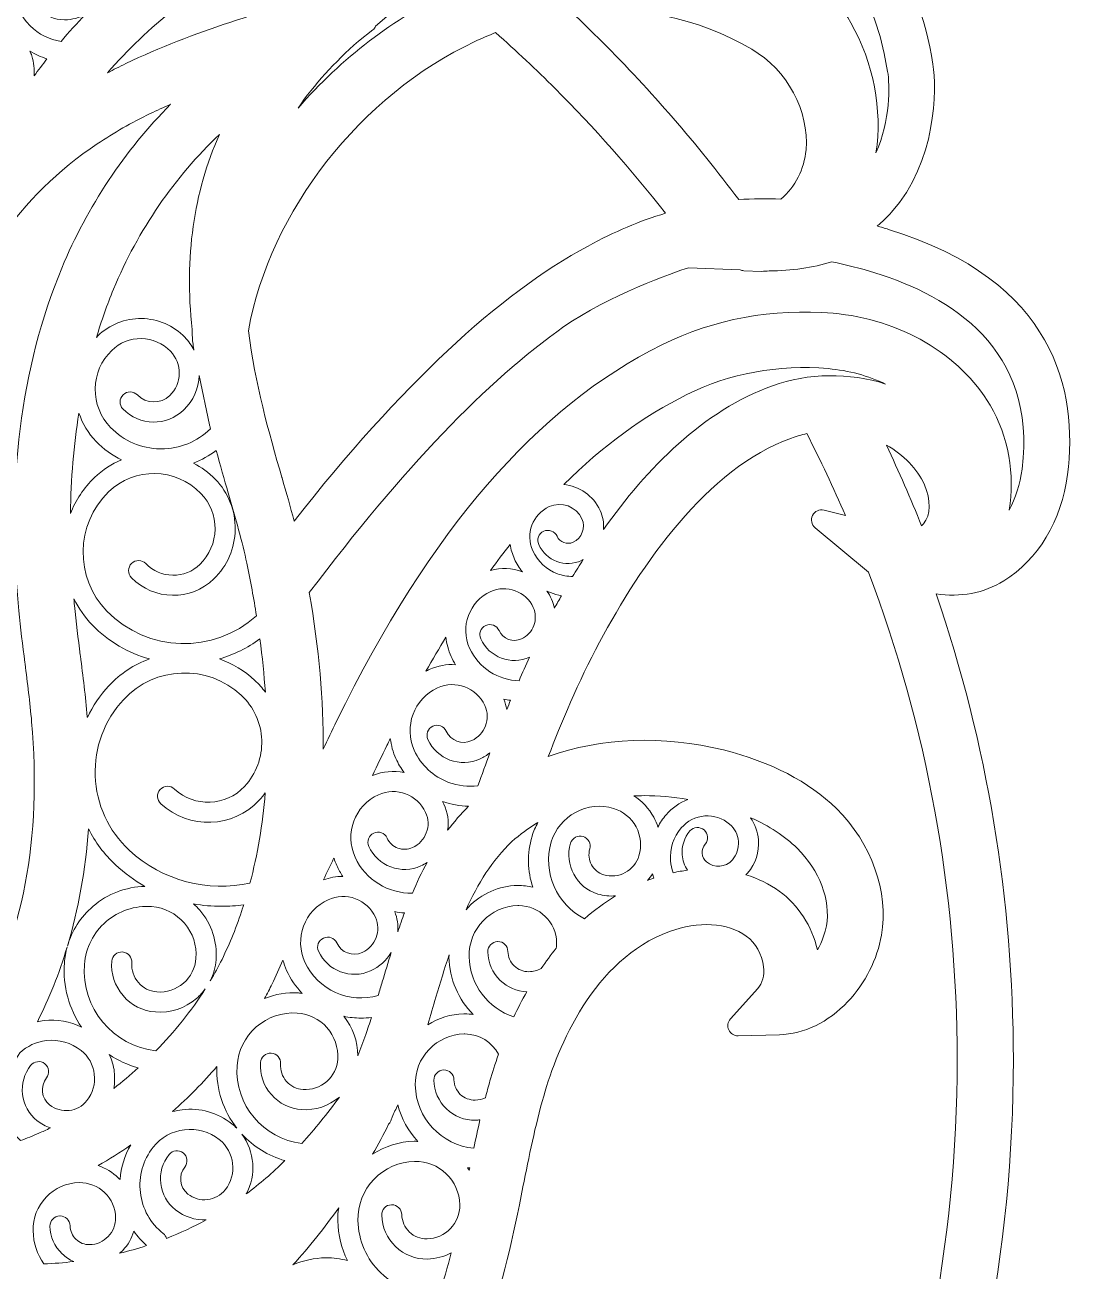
# Model space of a CAD drawing. Header units: millimetres. Extents: x 19 to 1318, y -340 to -7.
# Drawn here: x 550.4 to 655.2, y -211.7 to -87.8 of the extents above; entities that cross this region are included whole.
import ezdxf

# ---------------------------------------------------------------- set-up
doc = ezdxf.new("R2010")
doc.units = ezdxf.units.MM
doc.header["$MEASUREMENT"] = 0
doc.layers.add('Layer 3', color=7, linetype='Continuous')

msp = doc.modelspace()

# ---------------------------------------------------------------- linework, layer by layer
at = {"layer": 'Layer 3', "lineweight": 0}
for points, knots in [([(636.31, -108.14), (635.92, -108.02), (635.55, -107.91), (635.17, -107.8), (635.68, -107.38), (636.16, -106.92), (636.6, -106.43), (641.1, -101.44), (641.1, -94.13), (640.72, -91.73), (639.22, -82.34), (634.47, -74.91), (626.58, -69.65), (619.1, -64.65), (610.28, -62.69), (604.2, -61.92), (598.25, -61.16), (590.38, -60.42), (581.98, -61.28), (582.55, -59.55), (583.48, -57.86), (584.4, -56.21), (584.98, -55.16), (585.58, -54.07), (586.11, -52.93), (587.65, -49.61), (588.66, -46.16), (589.12, -42.67), (590.14, -34.78), (587.96, -27.54), (583.15, -22.79), (578.72, -18.42), (572.08, -16.11), (565.83, -16.79), (563.23, -17.07), (556.75, -18.79), (552.72, -28.72), (552.72, -28.72), (552.21, -29.96), (552.21, -29.96), (552.21, -29.96), (552.14, -30.21), (552.14, -30.21), (548.43, -26.86), (544.25, -24.52), (540.03, -23.42), (534.81, -22.07), (520.97, -18.48), (512.19, -30.23), (509.85, -33.37), (508.95, -38.5), (510.15, -41.9), (510.86, -43.92), (512.21, -45.3), (514.06, -45.88), (514.06, -45.88), (514.72, -46.06), (514.72, -46.06), (514.72, -46.06), (517.06, -46.69), (517.06, -46.69), (517.06, -46.69), (516.52, -43.91), (516.52, -43.91), (516.21, -42.32), (516.74, -40.64), (518.01, -39.19), (519.59, -37.39), (521.94, -36.32), (524.18, -36.42), (528.28, -36.6), (532.27, -39.71), (534.35, -44.34), (535.27, -46.4), (535.88, -48.79), (536.21, -51.63), (526.53, -49.58), (516.57, -48.55), (506.59, -48.55), (468.63, -48.55), (432.93, -63.33), (406.09, -90.18), (379.24, -117.02), (364.46, -152.71), (364.46, -190.68), (364.46, -228.64), (379.24, -264.33), (406.09, -291.18), (413.19, -298.28), (421.48, -305.07), (429.43, -310.29), (432.58, -314.84), (437.41, -318.61), (443.05, -320.92), (447.38, -322.68), (452, -323.67), (456.77, -323.85), (472.67, -329.79), (489.43, -332.81), (506.59, -332.81), (523.09, -332.81), (539.25, -330.01), (554.64, -324.5), (558.35, -323.95), (562.33, -322.86), (565.85, -321.43), (569.27, -320.03), (572.33, -317.99), (574.92, -315.36), (586.69, -308.89), (597.52, -300.75), (607.09, -291.18), (633.93, -264.33), (648.72, -228.64), (648.72, -190.68), (648.72, -174.79), (646.13, -159.21), (641.03, -144.38), (643.44, -144.74), (645.81, -144.29), (647.76, -143.09), (651.17, -141), (653.54, -137.05), (654.11, -132.52), (655.16, -124.22), (652.92, -113.25), (636.31, -108.14)], [0, 0, 0, 0, 1, 1, 1, 2, 2, 2, 3, 3, 3, 4, 4, 4, 5, 5, 5, 6, 6, 6, 7, 7, 7, 8, 8, 8, 9, 9, 9, 10, 10, 10, 11, 11, 11, 12, 12, 12, 13, 13, 13, 14, 14, 14, 15, 15, 15, 16, 16, 16, 17, 17, 17, 18, 18, 18, 19, 19, 19, 20, 20, 20, 21, 21, 21, 22, 22, 22, 23, 23, 23, 24, 24, 24, 25, 25, 25, 26, 26, 26, 27, 27, 27, 28, 28, 28, 29, 29, 29, 30, 30, 30, 31, 31, 31, 32, 32, 32, 33, 33, 33, 34, 34, 34, 35, 35, 35, 36, 36, 36, 37, 37, 37, 38, 38, 38, 39, 39, 39, 40, 40, 40, 41, 41, 41, 42, 42, 42, 42]), ([(636.22, -92.44), (636.44, -93.81), (636.5, -97.31), (635.06, -100.53), (635.7, -96.26), (634.85, -91.65), (632.55, -87.6), (629.43, -82.12), (623.79, -77.57), (616.25, -74.45), (608.79, -71.37), (600.67, -70.04), (592.65, -70.45), (593.04, -70.1), (593.35, -69.67), (593.54, -69.17), (593.93, -68.18), (593.92, -67.11), (593.5, -66.13), (593.4, -65.9), (593.28, -65.69), (593.14, -65.49), (596.81, -65.63), (600.32, -65.99), (603.63, -66.41), (614.47, -67.78), (633.12, -72.99), (636.22, -92.44)], [0, 0, 0, 0, 1, 1, 1, 2, 2, 2, 3, 3, 3, 4, 4, 4, 5, 5, 5, 6, 6, 6, 7, 7, 7, 8, 8, 8, 9, 9, 9, 9]), ([(590.11, -82.74), (589.88, -82.33), (589.41, -82.13), (588.95, -82.25), (588.95, -82.25), (581.3, -84.42), (581.3, -84.42), (574.36, -86.38), (567.19, -88.41), (560.46, -91.66), (559.84, -91.96), (559.23, -92.26), (558.63, -92.58), (562.65, -87.94), (567.52, -84.09), (572.95, -81.29), (585.58, -74.77), (600.97, -74.12), (614.11, -79.55), (616.64, -80.6), (618.92, -81.82), (620.9, -83.19), (612.03, -79.64), (602.23, -80.05), (592.82, -84.46), (587.11, -87.13), (581.89, -91.12), (577.58, -96.08), (579.19, -93.74), (581.19, -91.54), (583.59, -89.43), (583.59, -89.43), (585.02, -88.3), (585.02, -88.3), (585.14, -88.2), (585.24, -88.08), (585.3, -87.94), (585.3, -87.94), (589.88, -83.97), (589.88, -83.97), (590.23, -83.66), (590.33, -83.15), (590.11, -82.74)], [0, 0, 0, 0, 1, 1, 1, 2, 2, 2, 3, 3, 3, 4, 4, 4, 5, 5, 5, 6, 6, 6, 7, 7, 7, 8, 8, 8, 9, 9, 9, 10, 10, 10, 11, 11, 11, 12, 12, 12, 13, 13, 13, 14, 14, 14, 14]), ([(553.53, -79.81), (553.53, -79.81), (553.53, -79.81), (553.53, -79.81), (554.38, -79.81), (555.17, -80.13), (555.77, -80.73), (556.37, -81.33), (556.7, -82.13), (556.7, -82.97), (556.7, -84.26), (555.65, -85.3), (554.36, -85.3), (554.36, -85.3), (554.36, -85.3), (554.36, -85.3), (553.44, -85.3), (552.7, -84.56), (552.7, -83.64), (552.7, -83.08), (552.25, -82.64), (551.7, -82.64), (551.7, -82.64), (551.7, -82.64), (551.7, -82.64), (551.15, -82.64), (550.7, -83.08), (550.7, -83.64), (550.7, -85.66), (552.34, -87.3), (554.36, -87.3), (554.36, -87.3), (554.36, -87.3), (554.36, -87.3), (555.11, -87.3), (555.82, -87.11), (556.43, -86.78), (555.59, -87.64), (554.79, -88.54), (554.01, -89.46), (552.85, -89.28), (551.78, -88.75), (550.93, -87.91), (549.89, -86.87), (549.32, -85.48), (549.32, -84.01), (549.32, -81.69), (551.21, -79.81), (553.53, -79.81)], [0, 0, 0, 0, 1, 1, 1, 2, 2, 2, 3, 3, 3, 4, 4, 4, 5, 5, 5, 6, 6, 6, 7, 7, 7, 8, 8, 8, 9, 9, 9, 10, 10, 10, 11, 11, 11, 12, 12, 12, 13, 13, 13, 14, 14, 14, 15, 15, 15, 16, 16, 16, 16]), ([(607.8, -89.47), (607.8, -89.47), (607.8, -89.47), (607.8, -89.47), (606.84, -88.51), (605.85, -87.55), (604.84, -86.59), (611.09, -85.79), (617.23, -87.03), (622.71, -90.23), (626.23, -92.28), (628.44, -96.39), (628.1, -100.22), (627.92, -102.18), (627.06, -103.87), (625.59, -105.13), (624.19, -105.06), (622.79, -105.08), (621.41, -105.18), (617.28, -99.65), (612.7, -94.37), (607.8, -89.47)], [0, 0, 0, 0, 1, 1, 1, 2, 2, 2, 3, 3, 3, 4, 4, 4, 5, 5, 5, 6, 6, 6, 7, 7, 7, 7]), ([(575.99, -132.83), (575.99, -132.82), (575.98, -132.81), (575.98, -132.8), (575.98, -132.8), (575.98, -132.79), (575.97, -132.78), (574.7, -128.37), (573.27, -123.38), (572.65, -118.22), (574.77, -106.32), (583.81, -94.78), (595.18, -89.46), (595.85, -89.15), (596.54, -88.85), (597.23, -88.58), (599.29, -90.4), (601.27, -92.27), (603.14, -94.13), (607.02, -98.02), (610.72, -102.19), (614.13, -106.53), (611.58, -107.29), (609.05, -108.37), (606.42, -109.79), (597.44, -114.65), (587.86, -123.61), (577.19, -137.13), (576.83, -135.76), (576.42, -134.32), (575.99, -132.83)], [0, 0, 0, 0, 1, 1, 1, 2, 2, 2, 3, 3, 3, 4, 4, 4, 5, 5, 5, 6, 6, 6, 7, 7, 7, 8, 8, 8, 9, 9, 9, 10, 10, 10, 10]), ([(551.1, -90.89), (551.05, -90.73), (550.98, -90.57), (550.92, -90.41), (551.45, -90.74), (552.01, -91), (552.61, -91.19), (552.18, -91.75), (551.75, -92.31), (551.34, -92.89), (551.39, -92.22), (551.31, -91.55), (551.1, -90.89)], [0, 0, 0, 0, 1, 1, 1, 2, 2, 2, 3, 3, 3, 4, 4, 4, 4]), ([(500.59, -175.34), (500.92, -173.87), (501.6, -172.5), (502.51, -171.37), (502.54, -171.37), (502.56, -171.37), (502.59, -171.36), (503.14, -171.33), (503.55, -170.85), (503.51, -170.3), (503.51, -170.3), (503.51, -170.29), (503.51, -170.29), (504.44, -169.45), (505.51, -168.82), (506.64, -168.52), (507.99, -168.15), (509.34, -168.36), (510.57, -169.08), (507.91, -168.58), (504.91, -169.67), (503.4, -171.93), (499.21, -178.21), (502.26, -186.9), (507.73, -191.08), (510.46, -193.16), (520.87, -197.52), (530.46, -195.94), (536.35, -194.97), (540.94, -192.06), (544.11, -187.3), (549.52, -179.18), (550.63, -169.36), (547.61, -156.4), (547.05, -154), (546.4, -151.52), (545.83, -149.34), (543.41, -140.09), (540.91, -130.52), (542.81, -121.21), (544.58, -112.49), (549.84, -104.83), (557.62, -99.63), (559.25, -98.54), (561.02, -97.53), (562.89, -96.63), (563.54, -96.31), (564.21, -96), (564.91, -95.7), (560.37, -100.27), (556.62, -105.9), (554.09, -111.98), (549.99, -121.87), (548.55, -133.33), (549.81, -146.05), (549.98, -147.75), (550.2, -149.5), (550.41, -151.19), (550.41, -151.19), (550.43, -151.32), (550.43, -151.32), (550.67, -153.21), (550.92, -155.17), (551.09, -157.09), (552.1, -168.57), (550.21, -178.71), (545.6, -186.41), (540.39, -195.11), (531.35, -200.66), (522.46, -200.66), (522.34, -200.66), (522.23, -200.66), (522.11, -200.66), (520.51, -200.29), (518.92, -199.85), (517.38, -199.34), (512.15, -197.59), (507.33, -194.17), (504.16, -189.96), (501.76, -186.77), (499.19, -181.64), (500.59, -175.34)], [0, 0, 0, 0, 1, 1, 1, 2, 2, 2, 3, 3, 3, 4, 4, 4, 5, 5, 5, 6, 6, 6, 7, 7, 7, 8, 8, 8, 9, 9, 9, 10, 10, 10, 11, 11, 11, 12, 12, 12, 13, 13, 13, 14, 14, 14, 15, 15, 15, 16, 16, 16, 17, 17, 17, 18, 18, 18, 19, 19, 19, 20, 20, 20, 21, 21, 21, 22, 22, 22, 23, 23, 23, 24, 24, 24, 25, 25, 25, 26, 26, 26, 27, 27, 27, 27]), ([(567.04, -118.09), (567.04, -118.13), (567.04, -118.16), (567.04, -118.2), (567.04, -118.2), (567.05, -118.37), (567.05, -118.37), (567.06, -118.8), (567.1, -119.24), (567.16, -119.75), (567.16, -119.79), (567.17, -119.82), (567.17, -119.85), (567.17, -119.85), (567.23, -120.15), (567.23, -120.15), (567, -119.68), (566.7, -119.25), (566.33, -118.86), (565.18, -117.69), (563.65, -117.03), (562.02, -117), (560.38, -116.98), (558.83, -117.6), (557.65, -118.74), (557.61, -118.78), (557.57, -118.83), (557.53, -118.87), (558.03, -117.23), (558.59, -115.64), (559.23, -114.09), (561.67, -108.21), (565.33, -102.89), (569.76, -98.7), (567.18, -104.49), (566.29, -110.88), (567.04, -118.09)], [0, 0, 0, 0, 1, 1, 1, 2, 2, 2, 3, 3, 3, 4, 4, 4, 5, 5, 5, 6, 6, 6, 7, 7, 7, 8, 8, 8, 9, 9, 9, 10, 10, 10, 11, 11, 11, 12, 12, 12, 12]), ([(649.59, -131.96), (649.4, -133.46), (648.95, -134.86), (648.29, -136.06), (648.89, -132.52), (648.25, -128.7), (646.42, -125.61), (643.41, -120.54), (637.42, -117.04), (630.79, -116.48), (624.81, -115.97), (618.93, -117.05), (613.77, -119.61), (601.29, -125.8), (590.71, -138.04), (581.42, -157.03), (580.97, -157.95), (580.52, -158.89), (580.08, -159.81), (580.13, -154.97), (579.67, -149.83), (578.7, -144.24), (588.05, -131.88), (596.34, -123.22), (604.03, -117.8), (608.39, -114.72), (615.05, -112.4), (616.4, -111.95), (616.4, -111.95), (621.55, -112.16), (621.55, -112.16), (621.66, -112.21), (621.79, -112.24), (621.91, -112.25), (621.91, -112.25), (623.68, -112.31), (623.68, -112.31), (623.93, -112.31), (624.16, -112.29), (624.42, -112.26), (626.69, -112.25), (628.78, -111.95), (630.66, -111.36), (632.07, -111.64), (633.52, -112.02), (634.96, -112.46), (642.46, -114.77), (651.09, -120.03), (649.59, -131.96)], [0, 0, 0, 0, 1, 1, 1, 2, 2, 2, 3, 3, 3, 4, 4, 4, 5, 5, 5, 6, 6, 6, 7, 7, 7, 8, 8, 8, 9, 9, 9, 10, 10, 10, 11, 11, 11, 12, 12, 12, 13, 13, 13, 14, 14, 14, 15, 15, 15, 16, 16, 16, 16]), ([(563.87, -129.96), (561.99, -129.93), (560.24, -129.17), (558.94, -127.83), (557.93, -126.79), (557.39, -125.42), (557.41, -123.98), (557.43, -122.53), (558.01, -121.18), (559.05, -120.17), (559.84, -119.4), (560.89, -118.98), (561.99, -119), (563.09, -119.02), (564.12, -119.46), (564.89, -120.26), (565.47, -120.85), (565.78, -121.64), (565.77, -122.47), (565.76, -123.3), (565.42, -124.07), (564.83, -124.65), (563.92, -125.53), (562.47, -125.5), (561.6, -124.6), (561.21, -124.21), (560.58, -124.2), (560.18, -124.58), (559.79, -124.97), (559.78, -125.6), (560.16, -125.99), (561.81, -127.69), (564.53, -127.73), (566.22, -126.08), (567.16, -125.17), (567.7, -123.96), (567.76, -122.66), (567.76, -122.66), (568.78, -127.57), (568.78, -127.57), (568.78, -127.58), (568.79, -127.59), (568.79, -127.61), (568.82, -127.72), (568.85, -127.84), (568.88, -127.96), (568.87, -127.96), (568.87, -127.97), (568.86, -127.97), (567.54, -129.26), (565.81, -129.96), (563.97, -129.96), (563.94, -129.96), (563.9, -129.96), (563.87, -129.96)], [0, 0, 0, 0, 1, 1, 1, 2, 2, 2, 3, 3, 3, 4, 4, 4, 5, 5, 5, 6, 6, 6, 7, 7, 7, 8, 8, 8, 9, 9, 9, 10, 10, 10, 11, 11, 11, 12, 12, 12, 13, 13, 13, 14, 14, 14, 15, 15, 15, 16, 16, 16, 17, 17, 17, 18, 18, 18, 18]), ([(607.95, -137.97), (608.01, -137.33), (607.9, -136.68), (607.63, -136.08), (606.94, -134.58), (605.53, -133.65), (604, -133.5), (607.88, -129.66), (611.95, -126.69), (616.25, -124.56), (620.5, -122.45), (625.36, -121.56), (630.31, -121.98), (632.35, -122.16), (634.29, -122.69), (636.02, -123.51), (632.42, -122.35), (628.33, -122.41), (624.77, -123.68), (617.93, -126.12), (612.29, -131.88), (607.95, -137.97)], [0, 0, 0, 0, 1, 1, 1, 2, 2, 2, 3, 3, 3, 4, 4, 4, 5, 5, 5, 6, 6, 6, 7, 7, 7, 7]), ([(555.79, -126.4), (556.14, -127.44), (556.71, -128.41), (557.5, -129.22), (558.24, -129.99), (559.1, -130.6), (560.03, -131.05), (559.05, -131.45), (558.14, -132.03), (557.34, -132.81), (556.26, -133.85), (555.47, -135.08), (554.94, -136.39), (554.99, -132.93), (555.27, -129.6), (555.79, -126.4)], [0, 0, 0, 0, 1, 1, 1, 2, 2, 2, 3, 3, 3, 4, 4, 4, 5, 5, 5, 5]), ([(643.13, -190.68), (643.13, -227.15), (628.92, -261.43), (603.14, -287.22), (596.9, -293.46), (590.05, -299.1), (582.76, -304.02), (584.11, -299.44), (583.86, -294.84), (582.07, -291.03), (579.88, -286.4), (575.5, -283.22), (570.9, -282.94), (570.9, -282.94), (567.3, -282.71), (567.3, -282.71), (566.93, -282.69), (566.56, -282.89), (566.37, -283.22), (566.18, -283.55), (566.2, -283.96), (566.41, -284.27), (566.41, -284.27), (568.43, -287.24), (568.43, -287.24), (570.77, -290.69), (571.31, -293.36), (570.02, -295.17), (567.29, -299), (557.38, -299.83), (554.01, -298.99), (550.71, -298.17), (547.94, -296.92), (545.76, -295.29), (541.37, -292), (538.41, -286.26), (537.62, -279.55), (537.57, -279.05), (537.52, -278.52), (537.48, -277.97), (539.41, -275.41), (541.2, -272.65), (542.81, -269.74), (543.64, -270.04), (544.47, -270.16), (545.34, -270.09), (546.67, -269.98), (547.73, -269.43), (548.59, -268.91), (554.1, -265.59), (557.3, -260.03), (559.87, -255.08), (560.91, -253.07), (561.98, -250.9), (562.81, -248.56), (567.9, -246.09), (572.04, -243.74), (575.81, -241.18), (585.51, -234.6), (592.53, -226.48), (596.11, -217.7), (598.02, -213.02), (599, -208.1), (599.95, -203.32), (600.55, -200.32), (601.17, -197.22), (602.01, -194.29), (603.43, -189.39), (606.93, -180.73), (614.51, -177.94), (617.38, -176.88), (620.31, -177.06), (622.16, -178.39), (623.1, -179.07), (623.74, -180.2), (623.88, -181.43), (623.97, -182.3), (623.77, -183.07), (623.3, -183.59), (623.3, -183.59), (620.58, -186.63), (620.58, -186.63), (620.32, -186.93), (620.25, -187.35), (620.42, -187.72), (620.59, -188.08), (620.95, -188.31), (621.35, -188.3), (621.35, -188.3), (625.45, -188.19), (625.45, -188.19), (627.9, -188.13), (630.32, -186.96), (632.26, -184.9), (633.98, -183.07), (635.2, -180.66), (635.61, -178.3), (636.35, -173.99), (634.63, -169.17), (631.12, -165.72), (628.38, -163.03), (624.6, -161.07), (619.89, -159.89), (613.93, -158.4), (607.71, -158.65), (602.47, -160.55), (603.73, -157.28), (605.44, -153.15), (607.57, -149.17), (611.63, -141.57), (618.23, -131.88), (626.65, -128.88), (627.15, -128.7), (627.66, -128.56), (628.18, -128.44), (629.55, -131.1), (630.83, -133.83), (632.02, -136.57), (632.02, -136.57), (629.89, -136.05), (629.89, -136.05), (629.43, -135.94), (628.97, -136.16), (628.76, -136.57), (628.55, -136.99), (628.65, -137.49), (629.01, -137.79), (629.01, -137.79), (634.3, -142.2), (634.3, -142.2), (640.16, -157.64), (643.13, -173.95), (643.13, -190.68)], [0, 0, 0, 0, 1, 1, 1, 2, 2, 2, 3, 3, 3, 4, 4, 4, 5, 5, 5, 6, 6, 6, 7, 7, 7, 8, 8, 8, 9, 9, 9, 10, 10, 10, 11, 11, 11, 12, 12, 12, 13, 13, 13, 14, 14, 14, 15, 15, 15, 16, 16, 16, 17, 17, 17, 18, 18, 18, 19, 19, 19, 20, 20, 20, 21, 21, 21, 22, 22, 22, 23, 23, 23, 24, 24, 24, 25, 25, 25, 26, 26, 26, 27, 27, 27, 28, 28, 28, 29, 29, 29, 30, 30, 30, 31, 31, 31, 32, 32, 32, 33, 33, 33, 34, 34, 34, 35, 35, 35, 36, 36, 36, 37, 37, 37, 38, 38, 38, 39, 39, 39, 40, 40, 40, 41, 41, 41, 42, 42, 42, 43, 43, 43, 44, 44, 44, 44]), ([(636.1, -129.58), (637.81, -130.55), (639.16, -131.94), (639.88, -133.54), (640.54, -135), (640.51, -136.56), (639.79, -137.4), (639.79, -137.4), (639.79, -137.4), (639.79, -137.4), (639.73, -137.48), (639.66, -137.54), (639.59, -137.6), (638.51, -134.9), (637.34, -132.22), (636.1, -129.58)], [0, 0, 0, 0, 1, 1, 1, 2, 2, 2, 3, 3, 3, 4, 4, 4, 5, 5, 5, 5]), ([(558.56, -146.08), (555.35, -142.77), (555.43, -137.46), (558.74, -134.24), (561.3, -131.75), (565.42, -131.81), (567.92, -134.38), (568.85, -135.33), (569.35, -136.6), (569.33, -137.93), (569.31, -139.26), (568.77, -140.51), (567.82, -141.44), (567.09, -142.15), (566.13, -142.54), (565.12, -142.51), (564.1, -142.5), (563.15, -142.09), (562.45, -141.36), (562.06, -140.97), (561.43, -140.96), (561.03, -141.34), (560.64, -141.73), (560.63, -142.36), (561.01, -142.76), (563.24, -145.05), (566.92, -145.1), (569.21, -142.88), (570.55, -141.57), (571.3, -139.83), (571.33, -137.96), (571.36, -136.09), (570.66, -134.32), (569.35, -132.98), (568.7, -132.31), (567.97, -131.78), (567.18, -131.37), (567.99, -131.06), (568.75, -130.64), (569.44, -130.11), (569.85, -131.59), (570.26, -133.01), (570.63, -134.32), (571.36, -136.85), (572.05, -139.24), (572.49, -141.33), (572.86, -143.1), (573.18, -144.84), (573.45, -146.54), (569.2, -150.4), (562.6, -150.23), (558.56, -146.08)], [0, 0, 0, 0, 1, 1, 1, 2, 2, 2, 3, 3, 3, 4, 4, 4, 5, 5, 5, 6, 6, 6, 7, 7, 7, 8, 8, 8, 9, 9, 9, 10, 10, 10, 11, 11, 11, 12, 12, 12, 13, 13, 13, 14, 14, 14, 15, 15, 15, 16, 16, 16, 17, 17, 17, 17]), ([(602.57, -135.7), (603.79, -135.14), (605.25, -135.68), (605.81, -136.91), (606.21, -137.79), (605.82, -138.83), (604.94, -139.24), (604.33, -139.51), (603.62, -139.25), (603.34, -138.64), (603.11, -138.14), (602.52, -137.92), (602.01, -138.15), (601.51, -138.37), (601.29, -138.97), (601.52, -139.47), (602.25, -141.08), (604.16, -141.79), (605.77, -141.06), (605.82, -141.03), (605.87, -141), (605.93, -140.97), (605.57, -141.53), (605.22, -142.09), (604.89, -142.64), (604.38, -142.64), (603.87, -142.55), (603.38, -142.37), (602.29, -141.96), (601.41, -141.15), (600.93, -140.08), (600.17, -138.42), (600.91, -136.45), (602.57, -135.7)], [0, 0, 0, 0, 1, 1, 1, 2, 2, 2, 3, 3, 3, 4, 4, 4, 5, 5, 5, 6, 6, 6, 7, 7, 7, 8, 8, 8, 9, 9, 9, 10, 10, 10, 11, 11, 11, 11]), ([(598.69, -139.46), (598.75, -139.95), (598.89, -140.44), (599.11, -140.91), (599.32, -141.37), (599.58, -141.8), (599.89, -142.19), (599.89, -142.19), (599.88, -142.18), (599.88, -142.18), (598.85, -141.8), (597.75, -141.76), (596.72, -142.04), (597.37, -141.15), (598.02, -140.29), (598.69, -139.46)], [0, 0, 0, 0, 1, 1, 1, 2, 2, 2, 3, 3, 3, 4, 4, 4, 5, 5, 5, 5]), ([(556.63, -156.66), (556.63, -156.64), (556.63, -156.62), (556.62, -156.6), (556.45, -154.59), (556.19, -152.53), (555.94, -150.54), (555.94, -150.54), (555.93, -150.46), (555.93, -150.46), (555.72, -148.84), (555.51, -147.17), (555.35, -145.51), (555.32, -145.3), (555.31, -145.09), (555.29, -144.88), (555.76, -145.81), (556.37, -146.69), (557.13, -147.47), (558.74, -149.13), (560.71, -150.26), (562.8, -150.84), (561.28, -151.39), (559.9, -152.29), (558.77, -153.51), (557.89, -154.46), (557.17, -155.52), (556.63, -156.66)], [0, 0, 0, 0, 1, 1, 1, 2, 2, 2, 3, 3, 3, 4, 4, 4, 5, 5, 5, 6, 6, 6, 7, 7, 7, 8, 8, 8, 9, 9, 9, 9]), ([(596.74, -144.14), (597.51, -143.79), (598.38, -143.76), (599.18, -144.06), (599.98, -144.36), (600.61, -144.95), (600.97, -145.72), (601.23, -146.3), (601.25, -146.94), (601.03, -147.53), (600.81, -148.12), (600.37, -148.58), (599.8, -148.84), (598.96, -149.23), (597.96, -148.86), (597.57, -148.01), (597.34, -147.51), (596.75, -147.29), (596.25, -147.52), (595.74, -147.75), (595.52, -148.34), (595.75, -148.84), (596.59, -150.68), (598.77, -151.5), (600.61, -150.67), (600.25, -151.45), (599.9, -152.23), (599.56, -153.01), (597.5, -152.95), (595.55, -151.76), (594.64, -149.76), (593.67, -147.64), (594.61, -145.11), (596.74, -144.14)], [0, 0, 0, 0, 1, 1, 1, 2, 2, 2, 3, 3, 3, 4, 4, 4, 5, 5, 5, 6, 6, 6, 7, 7, 7, 8, 8, 8, 9, 9, 9, 10, 10, 10, 11, 11, 11, 11]), ([(603.08, -145.79), (603.02, -145.49), (602.92, -145.19), (602.79, -144.89), (602.66, -144.61), (602.5, -144.34), (602.33, -144.09), (602.44, -144.14), (602.56, -144.2), (602.68, -144.24), (603.04, -144.38), (603.41, -144.48), (603.78, -144.55), (603.54, -144.96), (603.31, -145.38), (603.08, -145.79)], [0, 0, 0, 0, 1, 1, 1, 2, 2, 2, 3, 3, 3, 4, 4, 4, 5, 5, 5, 5]), ([(574.33, -154.14), (574.02, -153.72), (573.67, -153.33), (573.29, -152.98), (572.25, -152.01), (571.05, -151.29), (569.76, -150.83), (571.19, -150.42), (572.55, -149.76), (573.79, -148.84), (574.03, -150.65), (574.21, -152.42), (574.33, -154.14)], [0, 0, 0, 0, 1, 1, 1, 2, 2, 2, 3, 3, 3, 4, 4, 4, 4]), ([(592.29, -148.67), (592.36, -149.32), (592.53, -149.97), (592.82, -150.59), (592.95, -150.88), (593.09, -151.15), (593.25, -151.41), (592.38, -151.35), (591.48, -151.51), (590.63, -151.89), (590.51, -151.94), (590.41, -152.01), (590.3, -152.06), (590.96, -150.9), (591.62, -149.77), (592.29, -148.67)], [0, 0, 0, 0, 1, 1, 1, 2, 2, 2, 3, 3, 3, 4, 4, 4, 5, 5, 5, 5]), ([(560.79, -169.84), (558.72, -167.91), (557.52, -165.29), (557.41, -162.47), (557.31, -159.64), (558.31, -156.94), (560.24, -154.87), (563.34, -151.53), (568.58, -151.34), (571.93, -154.44), (573.18, -155.61), (573.91, -157.19), (573.97, -158.91), (574.03, -160.62), (573.43, -162.25), (572.26, -163.51), (570.41, -165.5), (567.28, -165.62), (565.29, -163.77), (564.88, -163.39), (564.25, -163.41), (563.87, -163.82), (563.5, -164.22), (563.52, -164.86), (563.93, -165.23), (566.73, -167.83), (571.12, -167.67), (573.73, -164.87), (573.94, -164.64), (574.14, -164.4), (574.32, -164.15), (574.07, -167.3), (573.55, -170.29), (572.8, -173.13), (568.64, -174.02), (564.13, -172.94), (560.79, -169.84)], [0, 0, 0, 0, 1, 1, 1, 2, 2, 2, 3, 3, 3, 4, 4, 4, 5, 5, 5, 6, 6, 6, 7, 7, 7, 8, 8, 8, 9, 9, 9, 10, 10, 10, 11, 11, 11, 12, 12, 12, 12]), ([(591.46, -153.71), (593.23, -152.9), (595.34, -153.69), (596.16, -155.47), (596.76, -156.79), (596.17, -158.36), (594.85, -158.96), (593.89, -159.4), (592.76, -158.98), (592.32, -158.02), (592.09, -157.52), (591.5, -157.29), (590.99, -157.52), (590.49, -157.75), (590.27, -158.35), (590.5, -158.85), (591.39, -160.81), (593.72, -161.68), (595.68, -160.78), (596.04, -160.62), (596.37, -160.41), (596.67, -160.16), (596.26, -161.27), (595.86, -162.36), (595.47, -163.44), (594.5, -163.57), (593.5, -163.46), (592.56, -163.11), (591.03, -162.53), (589.81, -161.4), (589.14, -159.92), (588.07, -157.57), (589.11, -154.79), (591.46, -153.71)], [0, 0, 0, 0, 1, 1, 1, 2, 2, 2, 3, 3, 3, 4, 4, 4, 5, 5, 5, 6, 6, 6, 7, 7, 7, 8, 8, 8, 9, 9, 9, 10, 10, 10, 11, 11, 11, 11]), ([(598.34, -155.88), (598.29, -155.53), (598.19, -155.17), (598.05, -154.83), (598.27, -154.88), (598.5, -154.92), (598.72, -154.95), (598.59, -155.26), (598.47, -155.57), (598.34, -155.88)], [0, 0, 0, 0, 1, 1, 1, 2, 2, 2, 3, 3, 3, 3]), ([(586.76, -158.75), (586.84, -159.43), (587.02, -160.1), (587.32, -160.75), (587.54, -161.24), (587.81, -161.7), (588.12, -162.13), (587.1, -161.93), (586.02, -162.01), (584.99, -162.42), (585.46, -161.43), (585.93, -160.44), (586.42, -159.45), (586.53, -159.22), (586.65, -158.99), (586.76, -158.75)], [0, 0, 0, 0, 1, 1, 1, 2, 2, 2, 3, 3, 3, 4, 4, 4, 5, 5, 5, 5]), ([(590.27, -166.1), (590.57, -166.74), (590.59, -167.46), (590.34, -168.12), (590.1, -168.78), (589.61, -169.3), (588.97, -169.59), (588.5, -169.8), (587.98, -169.82), (587.51, -169.64), (587.03, -169.47), (586.65, -169.11), (586.44, -168.65), (586.21, -168.14), (585.61, -167.92), (585.11, -168.15), (584.61, -168.38), (584.39, -168.97), (584.62, -169.48), (585.05, -170.43), (585.83, -171.15), (586.81, -171.52), (587.79, -171.88), (588.85, -171.85), (589.8, -171.41), (590.01, -171.31), (590.21, -171.2), (590.41, -171.07), (589.87, -172.06), (589.39, -173.08), (588.95, -174.12), (586.58, -174.17), (584.3, -172.83), (583.26, -170.55), (582.18, -168.2), (583.22, -165.41), (585.57, -164.34), (587.35, -163.53), (589.46, -164.32), (590.27, -166.1)], [0, 0, 0, 0, 1, 1, 1, 2, 2, 2, 3, 3, 3, 4, 4, 4, 5, 5, 5, 6, 6, 6, 7, 7, 7, 8, 8, 8, 9, 9, 9, 10, 10, 10, 11, 11, 11, 12, 12, 12, 13, 13, 13, 13]), ([(614.19, -166.33), (613.86, -166.71), (613.59, -167.12), (613.37, -167.55), (613.26, -167.22), (613.12, -166.89), (612.96, -166.58), (612.48, -165.7), (611.8, -164.98), (610.98, -164.45), (611.31, -164.44), (611.65, -164.43), (612, -164.43), (613.44, -164.43), (614.89, -164.56), (616.35, -164.8), (615.52, -165.12), (614.78, -165.64), (614.19, -166.33)], [0, 0, 0, 0, 1, 1, 1, 2, 2, 2, 3, 3, 3, 4, 4, 4, 5, 5, 5, 6, 6, 6, 6]), ([(592.46, -167.87), (592.59, -166.99), (592.47, -166.09), (592.09, -165.27), (592.05, -165.18), (592, -165.1), (591.96, -165.01), (592.8, -165.31), (593.67, -165.47), (594.54, -165.49), (593.78, -166.24), (593.09, -167.04), (592.46, -167.87)], [0, 0, 0, 0, 1, 1, 1, 2, 2, 2, 3, 3, 3, 4, 4, 4, 4]), ([(606.08, -176.66), (603.32, -175.29), (601.86, -172.08), (602.77, -169.03), (603.16, -167.76), (604.01, -166.72), (605.18, -166.09), (606.35, -165.46), (607.69, -165.32), (608.96, -165.7), (609.92, -165.99), (610.72, -166.64), (611.2, -167.53), (611.67, -168.42), (611.78, -169.44), (611.49, -170.4), (611.27, -171.12), (610.79, -171.72), (610.12, -172.07), (609.46, -172.43), (608.7, -172.51), (607.98, -172.29), (607.45, -172.13), (607.02, -171.78), (606.76, -171.3), (606.5, -170.81), (606.44, -170.26), (606.6, -169.73), (606.76, -169.2), (606.46, -168.65), (605.93, -168.49), (605.4, -168.33), (604.84, -168.63), (604.68, -169.16), (604.04, -171.3), (605.26, -173.56), (607.4, -174.21), (607.98, -174.38), (608.58, -174.44), (609.17, -174.39), (608.06, -175.07), (607.03, -175.83), (606.08, -176.66)], [0, 0, 0, 0, 1, 1, 1, 2, 2, 2, 3, 3, 3, 4, 4, 4, 5, 5, 5, 6, 6, 6, 7, 7, 7, 8, 8, 8, 9, 9, 9, 10, 10, 10, 11, 11, 11, 12, 12, 12, 13, 13, 13, 14, 14, 14, 14]), ([(600.93, -173.54), (600.45, -173.41), (599.94, -173.35), (599.41, -173.36), (597.55, -173.4), (595.82, -174.16), (594.53, -175.5), (594.45, -175.59), (594.37, -175.68), (594.3, -175.77), (595.44, -173.19), (596.88, -170.85), (598.86, -169), (599.64, -168.29), (600.5, -167.65), (601.44, -167.09), (601.2, -167.52), (601, -167.97), (600.86, -168.46), (600.34, -170.18), (600.4, -171.94), (600.93, -173.54)], [0, 0, 0, 0, 1, 1, 1, 2, 2, 2, 3, 3, 3, 4, 4, 4, 5, 5, 5, 6, 6, 6, 7, 7, 7, 7]), ([(614.89, -172.09), (614.75, -171.71), (614.66, -171.32), (614.63, -170.91), (614.54, -169.71), (614.92, -168.54), (615.7, -167.63), (616.3, -166.94), (617.12, -166.52), (618.03, -166.45), (618.93, -166.38), (619.81, -166.67), (620.5, -167.26), (621.01, -167.7), (621.32, -168.31), (621.38, -168.98), (621.43, -169.65), (621.21, -170.31), (620.78, -170.82), (620.12, -171.58), (618.97, -171.67), (618.21, -171.01), (617.96, -170.8), (617.8, -170.49), (617.78, -170.16), (617.75, -169.82), (617.86, -169.5), (618.08, -169.25), (618.44, -168.83), (618.39, -168.2), (617.97, -167.84), (617.55, -167.48), (616.92, -167.53), (616.56, -167.94), (615.99, -168.6), (615.72, -169.45), (615.78, -170.31), (615.83, -170.87), (616.01, -171.39), (616.31, -171.84), (615.84, -171.9), (615.36, -171.99), (614.89, -172.09)], [0, 0, 0, 0, 1, 1, 1, 2, 2, 2, 3, 3, 3, 4, 4, 4, 5, 5, 5, 6, 6, 6, 7, 7, 7, 8, 8, 8, 9, 9, 9, 10, 10, 10, 11, 11, 11, 12, 12, 12, 13, 13, 13, 14, 14, 14, 14]), ([(622.29, -172.12), (623.08, -171.2), (623.46, -170.03), (623.37, -168.83), (623.31, -168.02), (623.03, -167.27), (622.59, -166.62), (624.44, -167.44), (625.99, -168.45), (627.21, -169.65), (629.45, -171.85), (630.57, -174.81), (630.13, -177.38), (630.01, -178.04), (629.72, -178.91), (629.23, -179.77), (628.71, -177.43), (627.33, -175.29), (625.43, -173.92), (624.44, -173.2), (623.32, -172.66), (622.13, -172.3), (622.18, -172.24), (622.24, -172.18), (622.29, -172.12)], [0, 0, 0, 0, 1, 1, 1, 2, 2, 2, 3, 3, 3, 4, 4, 4, 5, 5, 5, 6, 6, 6, 7, 7, 7, 8, 8, 8, 8]), ([(557.19, -175.43), (555.96, -176.49), (555.09, -177.86), (554.65, -179.38), (555.74, -175.74), (556.44, -171.84), (556.74, -167.72), (557.4, -169.05), (558.31, -170.26), (559.43, -171.3), (560.34, -172.15), (561.32, -172.86), (562.36, -173.45), (560.46, -173.49), (558.65, -174.18), (557.19, -175.43)], [0, 0, 0, 0, 1, 1, 1, 2, 2, 2, 3, 3, 3, 4, 4, 4, 5, 5, 5, 5]), ([(581.16, -170.65), (581.24, -170.9), (581.33, -171.14), (581.44, -171.38), (581.61, -171.75), (581.81, -172.11), (582.03, -172.45), (581.37, -172.45), (580.72, -172.57), (580.1, -172.81), (580.45, -172.1), (580.79, -171.4), (581.12, -170.69), (581.13, -170.68), (581.15, -170.67), (581.16, -170.65)], [0, 0, 0, 0, 1, 1, 1, 2, 2, 2, 3, 3, 3, 4, 4, 4, 5, 5, 5, 5]), ([(612.84, -172.2), (612.87, -172.34), (612.92, -172.49), (612.97, -172.63), (612.84, -172.67), (612.71, -172.71), (612.58, -172.76), (612.49, -172.79), (612.41, -172.82), (612.33, -172.86), (612.51, -172.65), (612.69, -172.44), (612.84, -172.2)], [0, 0, 0, 0, 1, 1, 1, 2, 2, 2, 3, 3, 3, 4, 4, 4, 4]), ([(583.29, -174.67), (584.18, -175), (584.88, -175.66), (585.28, -176.52), (585.88, -177.85), (585.3, -179.41), (583.97, -180.02), (583.01, -180.45), (581.88, -180.03), (581.44, -179.07), (581.21, -178.57), (580.62, -178.35), (580.12, -178.58), (579.61, -178.81), (579.39, -179.4), (579.62, -179.9), (580.52, -181.86), (582.84, -182.73), (584.8, -181.84), (585.68, -181.44), (586.37, -180.8), (586.84, -180.03), (586.54, -181), (586.25, -181.97), (585.96, -182.93), (585.83, -183.38), (585.69, -183.83), (585.56, -184.28), (582.68, -185.14), (579.54, -183.77), (578.26, -180.97), (577.74, -179.83), (577.7, -178.56), (578.13, -177.39), (578.57, -176.22), (579.44, -175.29), (580.58, -174.77), (581.44, -174.37), (582.4, -174.34), (583.29, -174.67)], [0, 0, 0, 0, 1, 1, 1, 2, 2, 2, 3, 3, 3, 4, 4, 4, 5, 5, 5, 6, 6, 6, 7, 7, 7, 8, 8, 8, 9, 9, 9, 10, 10, 10, 11, 11, 11, 12, 12, 12, 13, 13, 13, 13]), ([(563.02, -175.46), (564.3, -175.56), (565.46, -176.15), (566.29, -177.11), (567.12, -178.08), (567.53, -179.32), (567.43, -180.59), (567.36, -181.56), (566.92, -182.44), (566.18, -183.07), (565.45, -183.7), (564.51, -184.01), (563.54, -183.94), (562.82, -183.88), (562.17, -183.55), (561.7, -183), (561.23, -182.46), (561, -181.76), (561.05, -181.04), (561.09, -180.49), (560.68, -180.01), (560.13, -179.97), (559.58, -179.92), (559.1, -180.34), (559.06, -180.89), (558.96, -182.14), (559.36, -183.35), (560.18, -184.31), (561, -185.26), (562.14, -185.84), (563.39, -185.93), (564.89, -186.05), (566.34, -185.57), (567.48, -184.59), (567.82, -184.3), (568.1, -183.98), (568.36, -183.64), (566.98, -185.8), (565.31, -187.89), (563.45, -189.79), (559.18, -189.31), (556.01, -185.52), (556.34, -181.2), (556.47, -179.54), (557.23, -178.03), (558.49, -176.95), (559.76, -175.86), (561.37, -175.34), (563.02, -175.46)], [0, 0, 0, 0, 1, 1, 1, 2, 2, 2, 3, 3, 3, 4, 4, 4, 5, 5, 5, 6, 6, 6, 7, 7, 7, 8, 8, 8, 9, 9, 9, 10, 10, 10, 11, 11, 11, 12, 12, 12, 13, 13, 13, 14, 14, 14, 15, 15, 15, 16, 16, 16, 16]), ([(572.07, -175.62), (571.49, -177.41), (570.8, -179.12), (570.02, -180.7), (569.66, -181.42), (569.27, -182.13), (568.85, -182.83), (569.17, -182.19), (569.37, -181.48), (569.43, -180.74), (569.56, -178.94), (568.99, -177.19), (567.81, -175.81), (567.62, -175.59), (567.4, -175.38), (567.19, -175.19), (568.1, -175.35), (569.03, -175.43), (569.96, -175.43), (570.7, -175.43), (571.45, -175.38), (572.18, -175.27), (572.14, -175.39), (572.11, -175.51), (572.07, -175.62)], [0, 0, 0, 0, 1, 1, 1, 2, 2, 2, 3, 3, 3, 4, 4, 4, 5, 5, 5, 6, 6, 6, 7, 7, 7, 8, 8, 8, 8]), ([(603.3, -179.05), (603.31, -179.24), (603.29, -179.42), (603.26, -179.6), (602.72, -180.26), (602.22, -180.94), (601.76, -181.62), (601.38, -181.81), (600.97, -181.92), (600.54, -181.93), (600, -181.93), (599.48, -181.73), (599.08, -181.35), (598.68, -180.97), (598.46, -180.46), (598.45, -179.91), (598.44, -179.37), (597.99, -178.93), (597.45, -178.93), (597.44, -178.93), (597.43, -178.94), (597.43, -178.94), (596.88, -178.95), (596.44, -179.4), (596.45, -179.96), (596.47, -181.04), (596.91, -182.05), (597.7, -182.8), (598.41, -183.49), (599.34, -183.88), (600.33, -183.92), (599.86, -184.76), (599.43, -185.59), (599.04, -186.42), (596.51, -185.59), (594.65, -183.23), (594.59, -180.42), (594.54, -177.69), (596.72, -175.41), (599.45, -175.36), (599.48, -175.36), (599.51, -175.36), (599.53, -175.36), (601.58, -175.36), (603.26, -177), (603.3, -179.05)], [0, 0, 0, 0, 1, 1, 1, 2, 2, 2, 3, 3, 3, 4, 4, 4, 5, 5, 5, 6, 6, 6, 7, 7, 7, 8, 8, 8, 9, 9, 9, 10, 10, 10, 11, 11, 11, 12, 12, 12, 13, 13, 13, 14, 14, 14, 15, 15, 15, 15]), ([(587.5, -177.96), (587.55, -177.3), (587.45, -176.61), (587.2, -175.95), (587.52, -176.02), (587.84, -176.06), (588.16, -176.09), (587.93, -176.71), (587.71, -177.33), (587.5, -177.96)], [0, 0, 0, 0, 1, 1, 1, 2, 2, 2, 3, 3, 3, 3]), ([(556.05, -187.44), (554.91, -186.87), (553.62, -186.64), (552.32, -186.79), (552.09, -186.82), (551.87, -186.85), (551.66, -186.9), (552.84, -184.58), (553.83, -182.1), (554.62, -179.48), (554.48, -179.99), (554.39, -180.52), (554.35, -181.05), (554.17, -183.4), (554.82, -185.63), (556.05, -187.44)], [0, 0, 0, 0, 1, 1, 1, 2, 2, 2, 3, 3, 3, 4, 4, 4, 5, 5, 5, 5]), ([(576.08, -180.77), (576.17, -181.12), (576.29, -181.47), (576.44, -181.8), (576.84, -182.67), (577.37, -183.43), (578, -184.08), (577.88, -184.07), (577.76, -184.05), (577.64, -184.04), (576.45, -183.96), (575.3, -184.16), (574.24, -184.6), (574.51, -184.12), (574.76, -183.63), (575.01, -183.14), (575.38, -182.39), (575.73, -181.6), (576.08, -180.77)], [0, 0, 0, 0, 1, 1, 1, 2, 2, 2, 3, 3, 3, 4, 4, 4, 5, 5, 5, 6, 6, 6, 6]), ([(594.99, -186.18), (594.72, -186.15), (594.45, -186.12), (594.18, -186.12), (594.14, -186.12), (594.1, -186.12), (594.06, -186.12), (592.77, -186.15), (591.54, -186.53), (590.48, -187.2), (590.76, -186.29), (591.03, -185.37), (591.3, -184.47), (591.72, -183.06), (592.14, -181.65), (592.6, -180.25), (592.6, -180.32), (592.59, -180.39), (592.59, -180.47), (592.64, -182.69), (593.55, -184.7), (594.99, -186.18)], [0, 0, 0, 0, 1, 1, 1, 2, 2, 2, 3, 3, 3, 4, 4, 4, 5, 5, 5, 6, 6, 6, 7, 7, 7, 7]), ([(577.95, -199), (574.12, -198.55), (571.27, -195.18), (571.52, -191.29), (571.62, -189.79), (572.29, -188.42), (573.43, -187.42), (574.56, -186.43), (576.01, -185.94), (577.51, -186.04), (578.66, -186.11), (579.71, -186.63), (580.46, -187.49), (581.22, -188.36), (581.6, -189.47), (581.53, -190.61), (581.47, -191.48), (581.08, -192.27), (580.43, -192.84), (579.78, -193.41), (578.94, -193.7), (578.08, -193.64), (577.44, -193.6), (576.85, -193.31), (576.43, -192.83), (576.01, -192.35), (575.8, -191.73), (575.84, -191.1), (575.88, -190.54), (575.46, -190.07), (574.91, -190.03), (574.36, -190), (573.88, -190.41), (573.85, -190.97), (573.77, -192.14), (574.15, -193.27), (574.93, -194.15), (575.7, -195.03), (576.78, -195.56), (577.95, -195.64), (579.32, -195.72), (580.64, -195.28), (581.69, -194.4), (580.49, -196.05), (579.25, -197.59), (577.95, -199)], [0, 0, 0, 0, 1, 1, 1, 2, 2, 2, 3, 3, 3, 4, 4, 4, 5, 5, 5, 6, 6, 6, 7, 7, 7, 8, 8, 8, 9, 9, 9, 10, 10, 10, 11, 11, 11, 12, 12, 12, 13, 13, 13, 14, 14, 14, 15, 15, 15, 15]), ([(583.53, -190.29), (583.52, -188.85), (583.03, -187.48), (582.12, -186.36), (582.68, -186.48), (583.25, -186.54), (583.83, -186.54), (584.18, -186.54), (584.53, -186.52), (584.88, -186.47), (584.7, -187.05), (584.51, -187.62), (584.32, -188.18), (584.07, -188.89), (583.81, -189.59), (583.53, -190.29)], [0, 0, 0, 0, 1, 1, 1, 2, 2, 2, 3, 3, 3, 4, 4, 4, 5, 5, 5, 5]), ([(595.06, -199.48), (591.85, -199.17), (589.3, -196.49), (589.24, -193.19), (589.21, -191.86), (589.7, -190.6), (590.62, -189.65), (591.54, -188.69), (592.77, -188.15), (594.1, -188.12), (594.12, -188.12), (594.15, -188.12), (594.18, -188.12), (595.62, -188.12), (596.88, -188.94), (597.51, -190.14), (597.18, -191.09), (596.9, -191.97), (596.67, -192.77), (596.51, -193.34), (596.35, -193.91), (596.21, -194.47), (595.89, -194.61), (595.54, -194.68), (595.19, -194.69), (594.64, -194.7), (594.12, -194.5), (593.72, -194.12), (593.33, -193.74), (593.1, -193.23), (593.09, -192.68), (593.08, -192.13), (592.63, -191.7), (592.09, -191.7), (592.09, -191.7), (592.08, -191.7), (592.07, -191.7), (591.52, -191.71), (591.08, -192.17), (591.09, -192.72), (591.11, -193.8), (591.56, -194.81), (592.34, -195.56), (593.12, -196.31), (594.15, -196.71), (595.23, -196.69), (595.38, -196.69), (595.53, -196.67), (595.67, -196.66), (595.46, -197.6), (595.25, -198.54), (595.06, -199.48)], [0, 0, 0, 0, 1, 1, 1, 2, 2, 2, 3, 3, 3, 4, 4, 4, 5, 5, 5, 6, 6, 6, 7, 7, 7, 8, 8, 8, 9, 9, 9, 10, 10, 10, 11, 11, 11, 12, 12, 12, 13, 13, 13, 14, 14, 14, 15, 15, 15, 16, 16, 16, 17, 17, 17, 17]), ([(548.58, -191.97), (549.04, -191.33), (549.48, -190.68), (549.9, -190.01), (550.63, -189.33), (551.54, -188.89), (552.55, -188.78), (553.79, -188.63), (555.02, -188.98), (556, -189.75), (556.74, -190.34), (557.21, -191.18), (557.32, -192.13), (557.43, -193.07), (557.17, -193.99), (556.58, -194.74), (555.68, -195.88), (554.02, -196.07), (552.88, -195.17), (552.05, -194.52), (551.91, -193.31), (552.56, -192.49), (552.9, -192.05), (552.83, -191.43), (552.4, -191.08), (551.96, -190.74), (551.34, -190.81), (550.99, -191.25), (550.35, -192.07), (550.06, -193.09), (550.18, -194.13), (550.3, -195.16), (550.82, -196.09), (551.64, -196.74), (552.04, -197.06), (552.48, -197.3), (552.95, -197.46), (552.56, -197.65), (552.18, -197.82), (551.8, -197.99), (551.8, -197.99), (551.8, -197.99), (551.8, -197.99), (551.2, -198.25), (550.6, -198.49), (549.99, -198.72), (548.15, -196.96), (547.63, -194.26), (548.58, -191.97)], [0, 0, 0, 0, 1, 1, 1, 2, 2, 2, 3, 3, 3, 4, 4, 4, 5, 5, 5, 6, 6, 6, 7, 7, 7, 8, 8, 8, 9, 9, 9, 10, 10, 10, 11, 11, 11, 12, 12, 12, 13, 13, 13, 14, 14, 14, 15, 15, 15, 16, 16, 16, 16]), ([(559.26, -193.53), (559.35, -192.99), (559.37, -192.44), (559.31, -191.89), (559.24, -191.29), (559.07, -190.71), (558.81, -190.17), (559.68, -190.75), (560.65, -191.2), (561.69, -191.49), (560.91, -192.2), (560.09, -192.88), (559.26, -193.53)], [0, 0, 0, 0, 1, 1, 1, 2, 2, 2, 3, 3, 3, 4, 4, 4, 4]), ([(571.49, -197.49), (571.33, -197.33), (571.17, -197.18), (570.99, -197.05), (569.59, -195.94), (567.84, -195.44), (566.07, -195.65), (565.74, -195.69), (565.42, -195.76), (565.1, -195.84), (566.67, -194.44), (568.16, -192.93), (569.52, -191.34), (569.41, -193.64), (570.16, -195.8), (571.49, -197.49)], [0, 0, 0, 0, 1, 1, 1, 2, 2, 2, 3, 3, 3, 4, 4, 4, 5, 5, 5, 5]), ([(586.59, -197.09), (586.59, -197.09), (586.7, -196.94), (586.7, -196.94), (586.76, -196.86), (586.8, -196.77), (586.84, -196.67), (586.84, -196.67), (586.94, -196.38), (586.94, -196.38), (587.13, -195.97), (587.32, -195.56), (587.5, -195.15), (587.86, -196.54), (588.55, -197.78), (589.49, -198.8), (589.37, -198.79), (589.25, -198.78), (589.13, -198.79), (587.64, -198.82), (586.22, -199.27), (585, -200.08), (585.56, -199.1), (586.09, -198.1), (586.59, -197.09)], [0, 0, 0, 0, 1, 1, 1, 2, 2, 2, 3, 3, 3, 4, 4, 4, 5, 5, 5, 6, 6, 6, 7, 7, 7, 8, 8, 8, 8]), ([(564.51, -208.44), (564.45, -208.26), (564.34, -208.09), (564.18, -207.96), (562.9, -206.95), (562.09, -205.5), (561.9, -203.88), (561.71, -202.26), (562.16, -200.66), (563.17, -199.38), (563.95, -198.4), (565.06, -197.78), (566.3, -197.64), (567.55, -197.49), (568.77, -197.84), (569.75, -198.61), (571.29, -199.83), (571.55, -202.06), (570.34, -203.6), (569.9, -204.15), (569.27, -204.5), (568.57, -204.58), (567.87, -204.67), (567.18, -204.47), (566.63, -204.03), (565.8, -203.38), (565.66, -202.17), (566.32, -201.35), (566.66, -200.91), (566.59, -200.29), (566.15, -199.94), (565.72, -199.6), (565.09, -199.67), (564.75, -200.11), (564.1, -200.93), (563.81, -201.95), (563.93, -202.99), (564.05, -204.02), (564.57, -204.95), (565.39, -205.6), (566.27, -206.3), (567.35, -206.64), (568.46, -206.59), (567.2, -207.29), (565.87, -207.9), (564.51, -208.44)], [0, 0, 0, 0, 1, 1, 1, 2, 2, 2, 3, 3, 3, 4, 4, 4, 5, 5, 5, 6, 6, 6, 7, 7, 7, 8, 8, 8, 9, 9, 9, 10, 10, 10, 11, 11, 11, 12, 12, 12, 13, 13, 13, 14, 14, 14, 15, 15, 15, 15]), ([(576.28, -200.71), (575.04, -201.93), (573.76, -203.03), (572.43, -204.02), (573.46, -202.12), (573.27, -199.8), (572, -198.09), (573.14, -199.32), (574.61, -200.24), (576.28, -200.71)], [0, 0, 0, 0, 1, 1, 1, 2, 2, 2, 3, 3, 3, 3]), ([(559.88, -202.59), (559.83, -202.54), (559.78, -202.49), (559.73, -202.44), (559.14, -201.87), (558.45, -201.46), (557.7, -201.2), (558.8, -200.58), (559.88, -199.89), (560.94, -199.15), (560.33, -200.21), (559.96, -201.38), (559.88, -202.59)], [0, 0, 0, 0, 1, 1, 1, 2, 2, 2, 3, 3, 3, 4, 4, 4, 4]), ([(591.56, -214.04), (591.43, -213.98), (591.29, -213.95), (591.13, -213.95), (589.15, -213.99), (587.26, -213.25), (585.83, -211.88), (584.39, -210.5), (583.58, -208.65), (583.54, -206.66), (583.5, -205.12), (584.07, -203.66), (585.14, -202.55), (586.2, -201.45), (587.64, -200.82), (589.17, -200.78), (591.6, -200.74), (593.62, -202.67), (593.67, -205.1), (593.69, -205.99), (593.36, -206.83), (592.74, -207.47), (592.13, -208.11), (591.3, -208.47), (590.41, -208.49), (589.75, -208.5), (589.13, -208.26), (588.66, -207.81), (588.19, -207.35), (587.92, -206.74), (587.9, -206.08), (587.89, -205.54), (587.45, -205.1), (586.9, -205.1), (586.9, -205.1), (586.89, -205.1), (586.88, -205.1), (586.33, -205.11), (585.89, -205.57), (585.9, -206.12), (585.93, -207.31), (586.42, -208.42), (587.28, -209.25), (588.13, -210.07), (589.26, -210.52), (590.45, -210.49), (591.29, -210.47), (592.1, -210.26), (592.82, -209.88), (592.45, -211.29), (592.04, -212.69), (591.56, -214.04)], [0, 0, 0, 0, 1, 1, 1, 2, 2, 2, 3, 3, 3, 4, 4, 4, 5, 5, 5, 6, 6, 6, 7, 7, 7, 8, 8, 8, 9, 9, 9, 10, 10, 10, 11, 11, 11, 12, 12, 12, 13, 13, 13, 14, 14, 14, 15, 15, 15, 16, 16, 16, 17, 17, 17, 17]), ([(594.61, -201.68), (594.55, -201.59), (594.49, -201.5), (594.43, -201.42), (594.51, -201.43), (594.58, -201.44), (594.66, -201.44), (594.64, -201.52), (594.63, -201.6), (594.61, -201.68)], [0, 0, 0, 0, 1, 1, 1, 2, 2, 2, 3, 3, 3, 3]), ([(551.23, -207.68), (551.21, -206.43), (551.67, -205.24), (552.54, -204.34), (553.4, -203.43), (554.57, -202.92), (555.82, -202.9), (556.77, -202.89), (557.66, -203.23), (558.35, -203.88), (559.03, -204.54), (559.42, -205.42), (559.44, -206.37), (559.45, -207.07), (559.19, -207.74), (558.7, -208.25), (558.22, -208.76), (557.56, -209.05), (556.86, -209.06), (556.35, -209.08), (555.86, -208.88), (555.49, -208.53), (555.13, -208.18), (554.92, -207.7), (554.91, -207.19), (554.9, -206.65), (554.45, -206.21), (553.91, -206.21), (553.9, -206.21), (553.89, -206.21), (553.89, -206.21), (553.33, -206.22), (552.9, -206.68), (552.91, -207.23), (552.93, -208.28), (553.36, -209.25), (554.11, -209.97), (554.45, -210.3), (554.85, -210.56), (555.27, -210.74), (554.29, -210.86), (553.29, -210.94), (552.29, -210.98), (551.65, -210.03), (551.26, -208.9), (551.23, -207.68)], [0, 0, 0, 0, 1, 1, 1, 2, 2, 2, 3, 3, 3, 4, 4, 4, 5, 5, 5, 6, 6, 6, 7, 7, 7, 8, 8, 8, 9, 9, 9, 10, 10, 10, 11, 11, 11, 12, 12, 12, 13, 13, 13, 14, 14, 14, 15, 15, 15, 15]), ([(581.63, -205.4), (581.56, -205.83), (581.53, -206.26), (581.54, -206.7), (581.57, -208.09), (581.9, -209.43), (582.49, -210.65), (581.81, -210.46), (581.09, -210.36), (580.34, -210.37), (579.2, -210.39), (578.1, -210.63), (577.08, -211.06), (578.71, -209.27), (580.22, -207.38), (581.63, -205.4)], [0, 0, 0, 0, 1, 1, 1, 2, 2, 2, 3, 3, 3, 4, 4, 4, 5, 5, 5, 5]), ([(560.15, -209.63), (560.67, -209.09), (561.05, -208.43), (561.25, -207.72), (561.61, -208.25), (562.04, -208.73), (562.52, -209.16), (561.64, -209.45), (560.75, -209.7), (559.84, -209.92), (559.95, -209.83), (560.05, -209.74), (560.15, -209.63)], [0, 0, 0, 0, 1, 1, 1, 2, 2, 2, 3, 3, 3, 4, 4, 4, 4])]:
    msp.add_open_spline(points, degree=3, knots=knots, dxfattribs=at)

doc.saveas('drawing.dxf')
